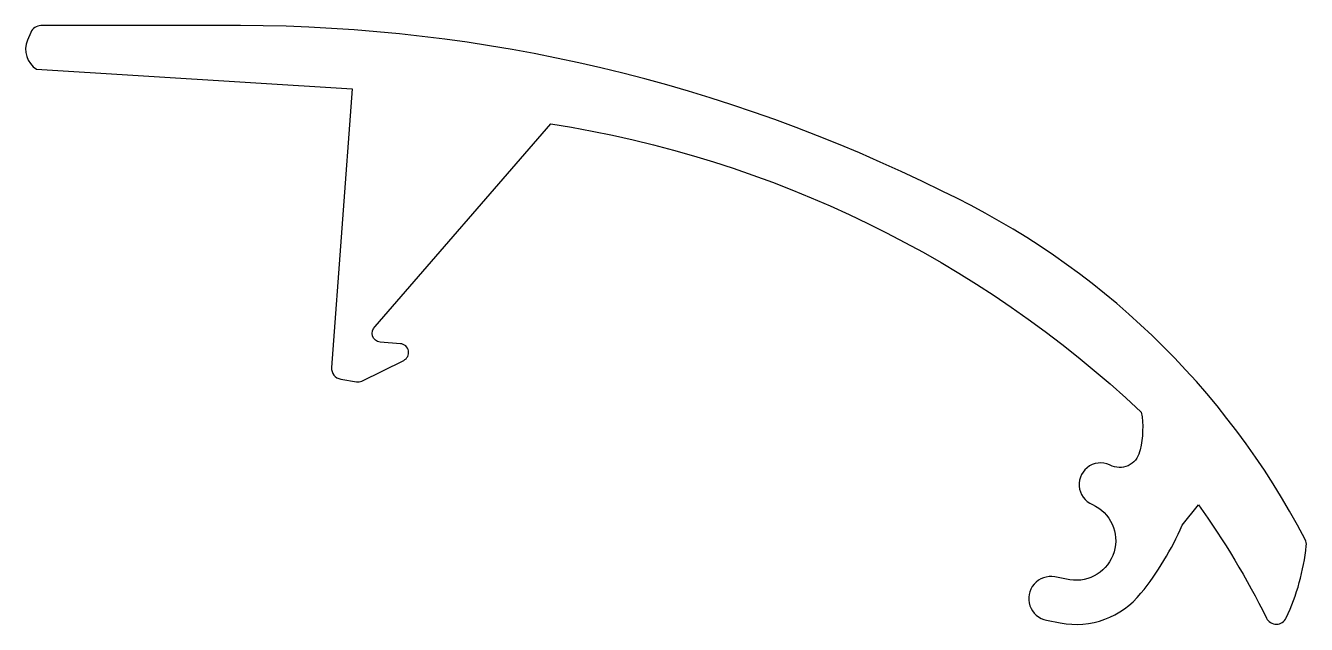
# Model space of a CAD drawing. Extents: x 938.6 to 967.7, y -1.6 to 11.9.
import ezdxf

# ---------------------------------------------------------------- set-up
doc = ezdxf.new("R2010")
doc.units = 0
doc.header["$LTSCALE"] = 15
doc.layers.get('0').update_dxf_attribs({"linetype": 'CONTINUOUS'})

msp = doc.modelspace()

# ---------------------------------------------------------------- linework, layer by layer
msp.add_lwpolyline([(938.632, 11.606, 0.364466), (938.837, 10.947), (945.997, 10.506), (945.533, 4.184, 0.386464), (945.74, 3.919), (946.1, 3.858, 0.158384), (946.222, 3.876), (947.17, 4.345, 0.760418), (947.097, 4.724), (946.636, 4.761, -0.668179), (946.523, 5.113), (950.509, 9.71, -0.150773), (963.908, 3.173, -0.103056), (963.879, 2.32, -0.483468), (963.248, 1.947, 1.081335), (962.797, 1.078, -0.874071), (962.287, -0.631), (961.945, -0.566, 1.000002), (961.757, -1.548), (962.07, -1.608, 0.278117), (963.9, -0.936, 0.067839), (964.838, 0.609), (965.202, 1.071, -0.040214), (966.747, -1.498, 0.627864), (967.198, -1.493, 0.083311), (967.652, 0.14, 0.147701), (967.625, 0.282, 0.163922), (959.389, 8.18, 0.115816), (943.464, 11.938), (938.938, 11.938, 0.302054), (938.707, 11.784)], format="xyb", close=True)

doc.saveas('drawing.dxf')
